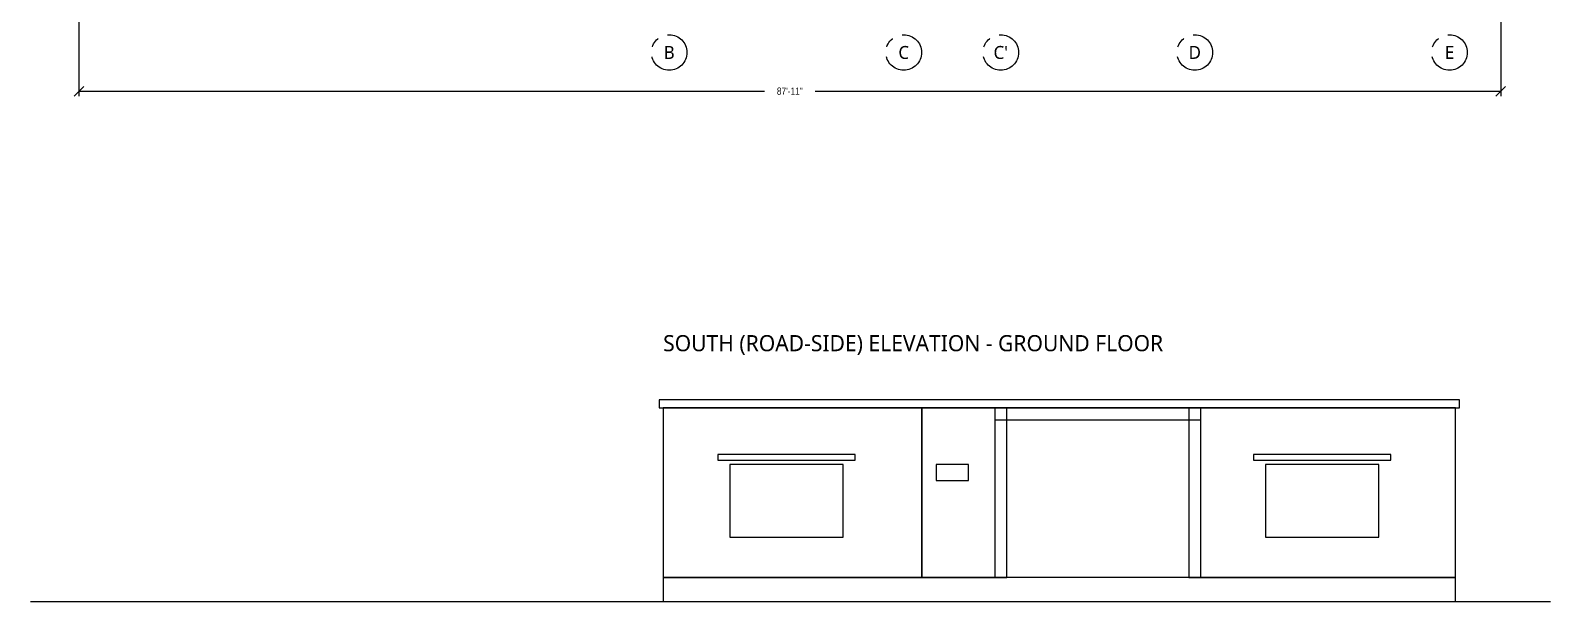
# Model space of a CAD drawing. Header units: feet. Extents: x -3 to 96, y -40 to 66.
# Drawn here: x -3 to 91, y -40 to -4.6 of the extents above; entities that cross this region are included whole.
import ezdxf
from ezdxf.enums import TextEntityAlignment as Align

# ---------------------------------------------------------------- set-up
doc = ezdxf.new("R2010")
doc.units = ezdxf.units.FT
doc.header["$MEASUREMENT"] = 0
doc.linetypes.add('CENTER', pattern=[5.08, 3.175, -0.635, 0.635, -0.635])
for name, color, linetype in [('A-DIMS', 1, 'Continuous'), ('A-ELEV', 7, 'Continuous'), ('A-GLAZ', 5, 'Continuous'), ('A-TEXT', 7, 'Continuous'), ('S-GRID', 8, 'CENTER')]:
    doc.layers.add(name, color=color, linetype=linetype)
doc.styles.add('OpenSans', font='OpenSans-Regular.ttf')
doc.styles.add('OpenSansCondensed-Light', font='OpenSansCondensed-Light.ttf')
doc.dimstyles.new('EZ_FEET', dxfattribs={"dimtxt": 0.45, "dimasz": 0.35, "dimexe": 0.3, "dimexo": 0.3, "dimgap": 0.15, "dimtad": 1, "dimtsz": 0.3, "dimcen": 2.5, "dimazin": 3, "dimtfac": 1, "dimtmove": 0, "dimatfit": 3})

# ---------------------------------------------------------------- blocks, each defined once
blk = doc.blocks.new('_OBLIQUE')
at = {"color": 0, "linetype": 'BYBLOCK'}
blk.add_line((-0.5, -0.5), (0.5, 0.5), dxfattribs=at)
blk = doc.blocks.new('*D10')
for p, q in [((0, -0.3), (0, -8.7)), ((87.9167, -0.3), (87.9167, -8.7)), ((0, -8.4), (42.38335, -8.4)), ((45.53335, -8.4), (87.9167, -8.4))]:
    blk.add_line(p, q)
at = {"layer": 'Defpoints'}
for p in [(0, 0), (87.9167, 0), (0, -8.4)]:
    blk.add_point(p, dxfattribs=at)
at = {"layer": 'A-DIMS', "xscale": 0.6, "yscale": 0.6}
for p in [(0, -8.4), (87.9167, -8.4)]:
    blk.add_blockref('_OBLIQUE', p, dxfattribs=at)
at = {"layer": 'A-DIMS', "insert": (43.95835, -8.4), "char_height": 0.45, "attachment_point": 5, "style": 'OpenSansCondensed-Light'}
blk.add_mtext('87\'-11"', dxfattribs=at)

msp = doc.modelspace()

# ---------------------------------------------------------------- linework, layer by layer
at = {"layer": 'A-ELEV'}
msp.add_line((-3, -40), (91, -40), dxfattribs=at)
for points in [[(35.875, -28), (85.375, -28), (85.375, -27.5), (35.875, -27.5)], [(36.125, -38.5), (52.125, -38.5), (52.125, -28), (36.125, -28)], [(52.125, -38.5), (57.375, -38.5), (57.375, -28), (52.125, -28)], [(56.625, -38.5), (57.375, -38.5), (57.375, -28), (56.625, -28)], [(56.625, -28.75), (69.375, -28.75), (69.375, -28), (56.625, -28)], [(68.625, -38.5), (85.125, -38.5), (85.125, -28), (68.625, -28)], [(68.625, -38.5), (69.375, -38.5), (69.375, -28), (68.625, -28)], [(39.5, -31.25), (48, -31.25), (48, -30.9), (39.5, -30.9)], [(72.625, -31.25), (81.125, -31.25), (81.125, -30.9), (72.625, -30.9)], [(36.125, -40), (85.125, -40), (85.125, -38.5), (36.125, -38.5)]]:
    msp.add_lwpolyline(points, close=True, dxfattribs=at)
at = {"layer": 'A-GLAZ'}
for points in [[(40.25, -36), (47.25, -36), (47.25, -31.5), (40.25, -31.5)], [(53, -32.5), (55, -32.5), (55, -31.5), (53, -31.5)], [(73.375, -36), (80.375, -36), (80.375, -31.5), (73.375, -31.5)]]:
    msp.add_lwpolyline(points, close=True, dxfattribs=at)
at = {"layer": 'S-GRID'}
for centre in [(36.5, -6), (51, -6), (57, -6), (69, -6), (84.75, -6)]:
    msp.add_circle(centre, 1.1, dxfattribs=at)

# ---------------------------------------------------------------- texts
at = {"layer": 'A-TEXT', "style": 'OpenSans'}
msp.add_text('SOUTH (ROAD-SIDE) ELEVATION - GROUND FLOOR', height=1, dxfattribs=at).set_placement((36.125, -24.5))
at = {"layer": 'S-GRID', "style": 'OpenSans'}
for s, p in [('B', (36.5, -6)), ('C', (51, -6)), ("C'", (57, -6)), ('D', (69, -6)), ('E', (84.75, -6))]:
    msp.add_text(s, height=0.8, dxfattribs=at).set_placement(p, align=Align.MIDDLE_CENTER)

# ---------------------------------------------------------------- dimensions: what is measured, and where the dimension line sits
at = {"layer": 'A-DIMS'}
dim = msp.add_linear_dim(base=(0, -8.4), p1=(0, 0), p2=(87.917, 0), text='87\'-11"', dimstyle='EZ_FEET', dxfattribs=at)
dim.commit()
dim.dimension.update_dxf_attribs({"geometry": '*D10', "text_midpoint": (43.958, -8.4)})

doc.saveas('drawing.dxf')
